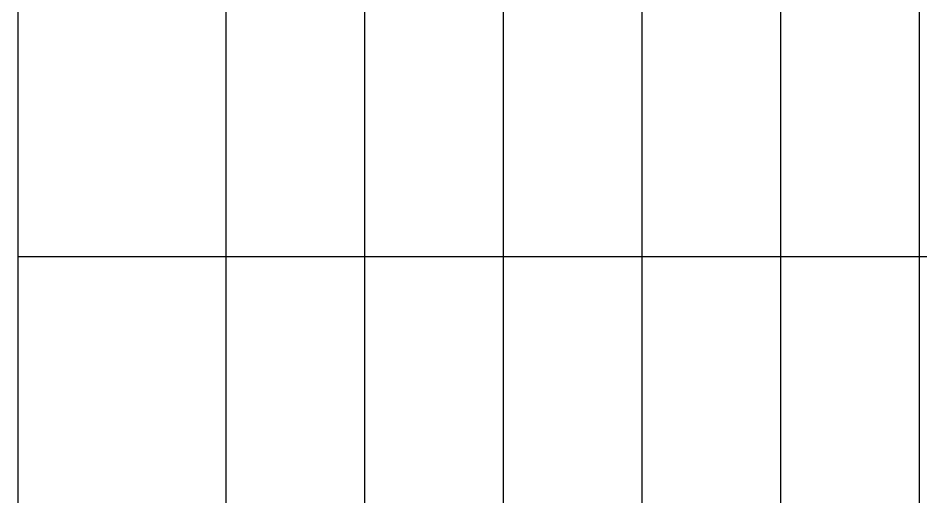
# Model space of a CAD drawing. Header units: millimetres. Extents: x -450 to 225826, y -254450 to 109948.
# Drawn here: x 0 to 52084, y -226851 to -199251 of the extents above; entities that cross this region are included whole.
import ezdxf

# ---------------------------------------------------------------- set-up
doc = ezdxf.new("R2010")
doc.units = ezdxf.units.MM
doc.layers.add('LV-OFFICE-TYP_GRID', color=8, linetype='Continuous')

msp = doc.modelspace()

# ---------------------------------------------------------------- linework, layer by layer
at = {"layer": 'LV-OFFICE-TYP_GRID'}
for points in [[(0, -254000), (0, -152000)], [(12000, -254000), (12000, -152000)], [(20000, -254000), (20000, -152000)], [(28000, -254000), (28000, -152000)], [(36000, -254000), (36000, -152000)], [(44000, -254000), (44000, -152000)], [(52000, -254000), (52000, -152000)], [(0, -213000), (104000, -213000)]]:
    msp.add_lwpolyline(points, dxfattribs=at)

doc.saveas('drawing.dxf')
